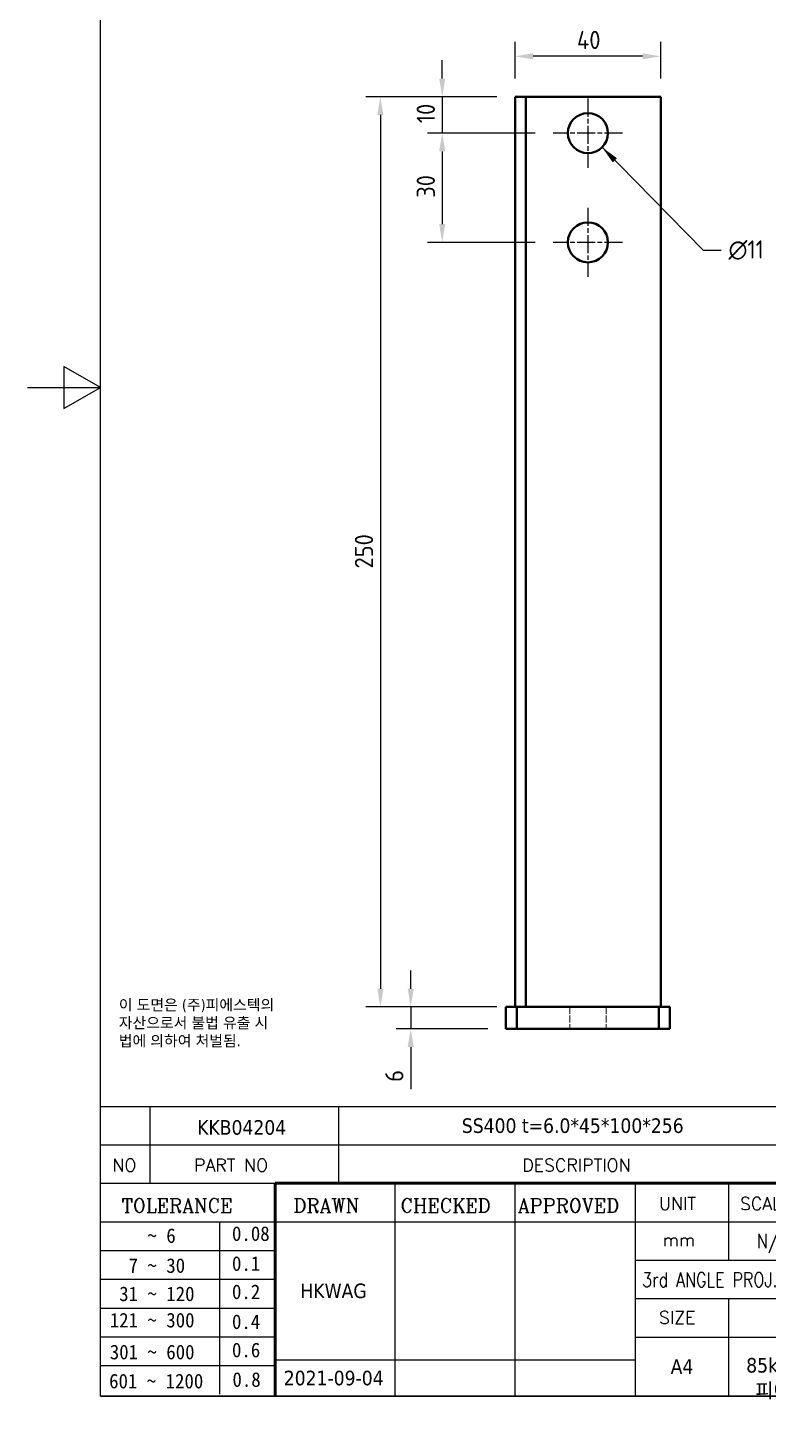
# Model space of a CAD drawing. Header units: millimetres. Extents: x 0 to 420, y 0 to 594.
# Drawn here: x 0 to 203.4, y 18.2 to 395.9 of the extents above; entities that cross this region are included whole.
import ezdxf
from ezdxf.enums import TextEntityAlignment as Align

# ---------------------------------------------------------------- set-up
doc = ezdxf.new("R2010")
doc.units = ezdxf.units.MM
doc.header["$LTSCALE"] = 2
doc.linetypes.add('CHAIN', pattern=[0.35429999999999995, 0.2362, -0.0295, 0.0591, -0.0295])
doc.linetypes.add('DASHED', pattern=[0.2067, 0.1654, -0.0413])
doc.layers.get('0').update_dxf_attribs({"color": 3, "lineweight": 25})
for name, color, linetype, lineweight in [('가려진 것(ISO)', 2, 'DASHED', 18), ('가시적인 것(ISO)', 3, 'Continuous', 40), ('경계(ISO)', 7, 'Continuous', 25), ('기호(ISO)', 5, 'Continuous', 25), ('제목(ISO)', 5, 'Continuous', 50), ('중심 표식(ISO)', 1, 'Continuous', 25), ('치수(ISO)', 2, 'Continuous', 25)]:
    doc.layers.add(name, color=color, linetype=linetype, lineweight=lineweight)
doc.styles.add('HAN_291', font='')
doc.styles.add('RC_284', font='ROMANC.shx')
doc.styles.add('RC_287', font='ROMANC.shx')
doc.styles.add('문자 텍스트_PSTEK_POSCO', font='isocp.shx')
doc.styles.add('치수 텍스트_PSTEK_POSCO', font='isocp.shx')
doc.styles.add('텍스트 스타일198', font='tahoma.ttf')
doc.styles.add('텍스트 스타일333', font='ROMANC.shx', dxfattribs={"width": 0.800000011920929})
doc.styles.get('HAN_291').set_extended_font_data('GulimChe')
doc.dimstyles.new('치수_PSTEK_POSCO', dxfattribs={"dimscale": 2, "dimtxt": 2.5, "dimasz": 2.5, "dimexe": 2, "dimexo": 2.5, "dimgap": 1, "dimtad": 1, "dimrnd": 1e-08, "dimdsep": 46, "dimtxsty": '치수 텍스트_PSTEK_POSCO', "dimcen": 0.09, "dimdle": 10, "dimclrd": 7, "dimclre": 7, "dimclrt": 2, "dimadec": 1, "dimazin": 2, "dimtfac": 1, "dimtmove": 0, "dimatfit": 3, "dimfxl": 0, "dimtolj": 1, "dimlwd": -1, "dimlwe": -1, "dimarcsym": 0})
doc.dimstyles.new('치수_PSTEK_POSCO$7', dxfattribs={"dimscale": 2, "dimtxt": 2.5, "dimasz": 2.5, "dimexe": 2, "dimexo": 2.5, "dimgap": 1, "dimtad": 1, "dimrnd": 1e-08, "dimdsep": 46, "dimtxsty": '치수 텍스트_PSTEK_POSCO', "dimcen": 0.09, "dimdle": 10, "dimclrd": 7, "dimclre": 7, "dimclrt": 2, "dimadec": 1, "dimazin": 2, "dimtfac": 1, "dimtmove": 0, "dimatfit": 3, "dimfxl": 0, "dimtolj": 1, "dimlwd": -1, "dimlwe": -1, "dimarcsym": 0})

# ---------------------------------------------------------------- blocks, each defined once
blk = doc.blocks.new('경계 Default Border')
at = {"layer": '경계(ISO)', "flags": 128}
for points in [[(10, 10), (10, 287.0000076293945), (200, 287.0000076293945), (200, 10), (10, 10)], [(0, 148.5000038146973), (10, 148.5000038146973), (5, 151.3867473602295), (5, 145.6132507324219), (10, 148.5000038146973)]]:
    blk.add_lwpolyline(points, dxfattribs=at)
blk = doc.blocks.new('제목 블록 PSTEK')
at = {"color": 180}
for p, q in [((182.475792979055, 11.79100474011392), (182.4757929790549, 51.56524660363496)), ((182.4757929790549, 51.56524660363496), (372.4757929537551, 51.56524660363496)), ((189.2651435055721, 51.56524660363496), (189.2651435055722, 41.00524660363494)), ((215.2152739891528, 41.00524660363494), (215.2152739891528, 51.56524660363496)), ((182.475792979055, 46.2852466036349), (372.4757929537551, 46.28524660363492)), ((182.475792979055, 41.00524660363493), (206.451475290024, 41.00524660363493)), ((222.9401812389276, 11.79100474011392), (222.9401812389276, 41.00524660363494)), ((239.4288871878316, 11.79100474011392), (239.4288871878316, 41.00524660363494)), ((255.9175931367356, 11.79100474011392), (255.9175931367356, 41.00524660363494)), ((268.6918866058747, 41.00524660363494), (268.6918866058747, 30.44524660363498)), ((182.475792979055, 35.72524660363497), (206.451475290024, 35.72524660363497)), ((198.8621818849491, 12.02524660363491), (198.8621818849491, 35.72524660363497)), ((206.451475290024, 35.72524660363497), (372.4757929537551, 35.72524660363497)), ((182.475792979055, 31.77524660363492), (206.451475290024, 31.77524660363492)), ((255.917593136736, 30.44524660363498), (372.4757929537552, 30.44524660363501)), ((182.475792979055, 27.82524660363487), (206.451475290024, 27.82524660363487)), ((255.9175931367359, 25.16524660363502), (372.4757929537552, 25.165246603635)), ((268.6918866058744, 25.16524660363502), (268.6918866058744, 11.79100474011392)), ((182.475792979055, 23.87524660363505), (206.451475290024, 23.87524660363505)), ((182.475792979055, 19.92524660363478), (206.451475290024, 19.92524660363478)), ((255.9175931367359, 19.88524660363481), (310.0881549537553, 19.88524660363481)), ((182.475792979055, 15.97524660363496), (206.451475290024, 15.97524660363496)), ((206.451475290024, 16.74100474011396), (255.9175931367359, 16.74100474011396)), ((182.475792979055, 11.79100474011392), (372.4757929537551, 11.79100474011389))]:
    blk.add_line(p, q, dxfattribs=at)
at = {"color": 7, "lineweight": 50}
for p, q in [((206.4514752900237, 11.79100474011392), (206.4514752900237, 41.00524660363494)), ((206.451475290024, 41.00524660363494), (372.4757929537551, 41.00524660363496))]:
    blk.add_line(p, q, dxfattribs=at)
at = {"layer": '제목(ISO)', "lineweight": 18}
blk.add_line((182.475792979055, 35.72500474011393), (182.475792979055, 11.79100474011392), dxfattribs=at)
at = {"color": 2}
for s, height, style, p in [('NO', 1.742399930953979, 'RC_284', (184.135398793432, 42.62317362549192)), ('PART NO', 1.742399930953979, 'RC_284', (195.3359407378685, 42.62317362549192)), ('DESCRIPTION', 1.742399930953979, 'RC_284', (240.4025565652523, 42.62317362549192)), (' TOLERANCE', 1.899999976158142, 'RC_287', (184.0872874387979, 37.00893196870329)), ('DRAWN', 1.899999976158142, 'RC_287', (208.9766620976279, 37.00893196870329)), ('CHECKED', 1.899999976158142, 'RC_287', (223.6856844514997, 37.00893196870329)), ('APPROVED', 1.899999976158142, 'RC_287', (239.7795453577791, 37.00893196870329)), ('UNIT', 1.742399930953979, 'RC_284', (259.1652673287452, 37.34317362549218)), ('SCALE', 1.742399930953979, 'RC_284', (270.2934779252897, 37.34317362549218)), ('    ~ 6', 2.000000029802322, 'HAN_291', (183.7721304966814, 32.8176515608431)), ('0.08', 2.000000029802322, 'HAN_291', (200.5467345600617, 33.09873600004101)), ('mm', 1.742399930953979, 'RC_284', (259.6505418159997, 32.3543089683787)), ('  7 ~ 30', 2.000000029802322, 'HAN_291', (183.7721304966814, 28.70538114822415)), ('0.1', 2.000000029802322, 'HAN_291', (200.5467345600617, 28.98646558742206)), (' 31 ~ 120', 2.000000029802322, 'HAN_291', (183.7721304966814, 24.82628181916237)), ('0.2', 2.000000029802322, 'HAN_291', (200.5467345600617, 25.10736625836028)), ('121 ~ 300', 2.000000029802322, 'HAN_291', (183.7721304966814, 21.21401206133254)), ('0.4', 2.000000029802322, 'HAN_291', (200.5467345600617, 20.99509650053045)), ('SIZE', 1.742399930953979, 'RC_284', (259.1652673287452, 21.69497768947366)), ('0.6', 2.000000029802322, 'HAN_291', (200.5467345600617, 17.11599717146868)), ('301 ~ 600', 2.000000029802322, 'HAN_291', (183.7721304966814, 16.83491273227077)), ('601 ~ 1200', 2.000000029802322, 'HAN_291', (183.6802025156883, 12.84759660881125)), ('0.8', 2.000000029802322, 'HAN_291', (200.6097246063884, 13.05732192299702))]:
    blk.add_text(s, height=height, dxfattribs=dict(at, style=style)).set_placement(p)
at = {"color": 7, "style": '텍스트 스타일333', "width": 0.7999999523162842}
blk.add_text('N/S', height=2.000000029802322, dxfattribs=at).set_placement((274.7838860285014, 33.08524660363496), align=Align.MIDDLE_CENTER)
at = {"color": 2, "style": '텍스트 스타일333', "width": 0.7999999523162842}
blk.add_text('3rd ANGLE PROJ.', height=2.000000029802322, dxfattribs=at).set_placement((256.8430306642954, 26.76148381654429))
at = {"layer": '제목(ISO)', "color": 7, "style": '텍스트 스타일198'}
for tag, p in [('부품_번호_001', (195.7688817100499, 47.68004260673702)), ('설명_001', (232.0994537117427, 47.92245856837096)), ('재질_001', (291.700959055687, 47.92591818687281)), ("3._Q'TY_001", (312.7327037528258, 47.90442725317898)), ('4._COLOR_001', (318.8823080002845, 48.15666943221776)), ('질량\\P3;_001', (350.3046145979153, 48.1643332325385)), ('1._MODEL_NAME_001', (326.0176446881414, 37.52172745615292)), ('제목_001', (337.0520861829366, 32.12134216388962)), ('부품_번호_001', (334.4281219632819, 26.8052465951949)), ('설계자_001', (209.9396160013646, 25.23446884679021)), ('프로젝트_001', (278.9744245225954, 18.43818283951269)), ('시트_크기_001', (260.7634369704525, 14.8381256569732)), ('프로젝트_002', (271.1389644161678, 15.01430360086118)), ('작성_날짜_001', (207.6508315629738, 13.26600473167383)), ('프로젝트_003', (272.3954135944161, 11.55047762554502))]:
    blk.add_attdef(tag, p, '', height=2.000000029802322, dxfattribs=at)
for tag, p in [('점검자', (231.1845342133799, 26.23312567187446)), ('엔지니어링_승인자', (247.673240162284, 26.23312567187446)), ('점검_날짜', (231.1845342133799, 14.26600474011394)), ('엔지니어링_승인_날짜', (247.6732401622839, 14.26600474011394))]:
    blk.add_attdef(tag, text='', height=2.000000029802322, dxfattribs=at).set_placement(p, align=Align.MIDDLE_CENTER)
blk = doc.blocks.new('*D27')
at = {"layer": 'Defpoints', "color": 0, "transparency": 16777216}
for p in [(133.8609035927016, 376.8521656759658), (113.8609035927017, 366.8521656759659), (144.3609035927016, 366.8521656759658)]:
    blk.add_point(p, dxfattribs=at)
at = {"layer": '치수(ISO)', "color": 7, "transparency": 16777216}
for p, q in [((113.8609035927017, 381.8521656759659), (113.8609035927017, 386.8521656759659)), ((128.8609035927016, 376.8521656759658), (109.8609035927017, 376.8521656759659)), ((113.8609035927017, 376.8521656759659), (113.8609035927017, 366.8521656759659)), ((139.3609035927016, 366.8521656759658), (109.8609035927017, 366.8521656759659)), ((113.8609035927017, 361.8521656759659), (113.8609035927017, 356.8521656759659))]:
    blk.add_line(p, q, dxfattribs=at)
for points in [[(113.0275702593683, 381.8521656759659), (114.694236926035, 381.8521656759659), (113.8609035927017, 376.8521656759659)], [(113.0275702593683, 361.8521656759659), (114.694236926035, 361.8521656759659), (113.8609035927017, 366.8521656759659)]]:
    blk.add_solid(points, dxfattribs=at)
at = {"layer": '치수(ISO)', "color": 2, "transparency": 16777216, "insert": (109.3609035927016, 369.6001971720289), "char_height": 5, "attachment_point": 4, "rotation": 90, "style": '치수 텍스트_PSTEK_POSCO'}
blk.add_mtext('\\A1;10', dxfattribs=at)
blk = doc.blocks.new('*D28')
at = {"layer": 'Defpoints', "color": 0, "transparency": 16777216}
for p in [(144.3609035927016, 366.8521656759658), (113.8609035927017, 336.8521656759659), (144.3609035927016, 336.8521656759658)]:
    blk.add_point(p, dxfattribs=at)
at = {"layer": '치수(ISO)', "color": 7, "transparency": 16777216}
for p, q in [((139.3609035927016, 366.8521656759658), (109.8609035927017, 366.8521656759659)), ((113.8609035927017, 361.8521656759659), (113.8609035927017, 341.8521656759659)), ((139.3609035927016, 336.8521656759658), (109.8609035927017, 336.8521656759659))]:
    blk.add_line(p, q, dxfattribs=at)
for points in [[(113.0275702593683, 361.8521656759659), (114.694236926035, 361.8521656759659), (113.8609035927017, 366.8521656759659)], [(113.0275702593683, 341.8521656759659), (114.694236926035, 341.8521656759659), (113.8609035927017, 336.8521656759659)]]:
    blk.add_solid(points, dxfattribs=at)
at = {"layer": '치수(ISO)', "color": 2, "transparency": 16777216, "insert": (109.3609035927016, 349.1001971720288), "char_height": 5, "attachment_point": 4, "rotation": 90, "style": '치수 텍스트_PSTEK_POSCO'}
blk.add_mtext('\\A1;30', dxfattribs=at)
blk = doc.blocks.new('*D32')
at = {"layer": 'Defpoints', "color": 0, "transparency": 16777216}
for p in [(133.8609035927016, 387.94898809829), (133.8609035927016, 376.8521656759658), (173.8609035927016, 376.8521656759658)]:
    blk.add_point(p, dxfattribs=at)
at = {"layer": '치수(ISO)', "color": 7, "transparency": 16777216}
for p, q in [((133.8609035927016, 381.8521656759658), (133.8609035927016, 391.94898809829)), ((173.8609035927016, 381.8521656759658), (173.8609035927016, 391.94898809829)), ((168.8609035927016, 387.94898809829), (138.8609035927016, 387.94898809829))]:
    blk.add_line(p, q, dxfattribs=at)
for points in [[(138.8609035927016, 388.7823214316233), (138.8609035927016, 387.1156547649567), (133.8609035927016, 387.94898809829)], [(168.8609035927016, 388.7823214316233), (168.8609035927016, 387.1156547649567), (173.8609035927016, 387.94898809829)]]:
    blk.add_solid(points, dxfattribs=at)
at = {"layer": '치수(ISO)', "color": 2, "transparency": 16777216, "insert": (150.8589350887646, 392.44898809829), "char_height": 5, "attachment_point": 4, "style": '치수 텍스트_PSTEK_POSCO'}
blk.add_mtext('\\A1;40', dxfattribs=at)
blk = doc.blocks.new('*D35')
at = {"layer": 'Defpoints', "color": 0, "transparency": 16777216}
for p in [(133.8609035927016, 376.8521656759658), (96.87929784550876, 126.8521656759659), (133.8609035927017, 126.8521656759659)]:
    blk.add_point(p, dxfattribs=at)
at = {"layer": '치수(ISO)', "color": 7, "transparency": 16777216}
for p, q in [((128.8609035927016, 376.8521656759658), (92.87929784550882, 376.8521656759659)), ((96.87929784550882, 371.8521656759659), (96.87929784550876, 131.8521656759659)), ((128.8609035927017, 126.8521656759659), (92.87929784550876, 126.8521656759659))]:
    blk.add_line(p, q, dxfattribs=at)
for points in [[(96.04596451217549, 371.8521656759659), (97.71263117884214, 371.8521656759659), (96.87929784550882, 376.8521656759659)], [(96.04596451217543, 131.8521656759659), (97.71263117884209, 131.8521656759659), (96.87929784550876, 126.8521656759659)]]:
    blk.add_solid(points, dxfattribs=at)
at = {"layer": '치수(ISO)', "color": 2, "transparency": 16777216, "insert": (92.3788057195245, 247.2867129200603), "char_height": 5, "attachment_point": 4, "rotation": 90, "style": '치수 텍스트_PSTEK_POSCO'}
blk.add_mtext('\\A1;250', dxfattribs=at)
blk = doc.blocks.new('*D36')
at = {"layer": 'Defpoints', "color": 0, "transparency": 16777216}
for p in [(131.3609035927017, 126.8521656759658), (105.2113839641504, 120.8521656759659), (131.3609035927017, 120.8521656759659)]:
    blk.add_point(p, dxfattribs=at)
at = {"layer": '치수(ISO)', "color": 7, "transparency": 16777216}
for p, q in [((105.2113839641504, 131.8521656759658), (105.2113839641504, 136.8521656759658)), ((126.3609035927017, 126.8521656759658), (101.2113839641504, 126.8521656759658)), ((105.2113839641504, 126.8521656759658), (105.2113839641504, 120.8521656759659)), ((126.3609035927017, 120.8521656759659), (101.2113839641504, 120.8521656759659)), ((105.2113839641504, 115.8521656759659), (105.2113839641504, 104.3049215814777))]:
    blk.add_line(p, q, dxfattribs=at)
for points in [[(104.3780506308171, 131.8521656759658), (106.0447172974838, 131.8521656759658), (105.2113839641504, 126.8521656759658)], [(104.3780506308171, 115.8521656759659), (106.0447172974838, 115.8521656759659), (105.2113839641504, 120.8521656759659)]]:
    blk.add_solid(points, dxfattribs=at)
at = {"layer": '치수(ISO)', "color": 2, "transparency": 16777216, "insert": (100.7113839641504, 106.3049215814777), "char_height": 5, "attachment_point": 4, "rotation": 90, "style": '치수 텍스트_PSTEK_POSCO'}
blk.add_mtext('\\A1;6', dxfattribs=at)

msp = doc.modelspace()

# ---------------------------------------------------------------- linework, layer by layer
at = {"layer": '가려진 것(ISO)', "ltscale": 5.713989734649658}
for p, q in [((148.8609035927017, 126.8521656759659), (148.8609035927017, 120.8521656759659)), ((158.8609035927017, 126.8521656759659), (158.8609035927017, 120.8521656759659))]:
    msp.add_line(p, q, dxfattribs=at)
at = {"layer": '가시적인 것(ISO)'}
for p, q in [((133.8609035927016, 376.8521656759658), (134.8609035927016, 376.8521656759658)), ((133.8609035927016, 376.8521656759658), (133.8609035927017, 126.8521656759659)), ((136.8609035927016, 376.8521656759658), (134.8609035927016, 376.8521656759658)), ((136.8609035927016, 376.8521656759658), (141.3609035927016, 376.8521656759658)), ((136.8609035927016, 376.8521656759658), (136.8609035927017, 126.8521656759659)), ((141.3609035927016, 376.8521656759658), (171.8609035927016, 376.8521656759658)), ((173.8609035927016, 376.8521656759658), (171.8609035927016, 376.8521656759658)), ((173.8609035927016, 376.8521656759658), (173.8609035927017, 126.8521656759659)), ((134.3609035927017, 126.8521656759659), (131.3609035927017, 126.8521656759658)), ((131.3609035927017, 126.8521656759658), (131.3609035927017, 120.8521656759659)), ((134.3609035927017, 120.8521656759659), (134.3609035927017, 126.8521656759659)), ((173.3609035927017, 126.8521656759659), (134.3609035927017, 126.8521656759659)), ((176.3609035927017, 126.8521656759659), (173.3609035927017, 126.8521656759659)), ((173.3609035927017, 126.8521656759659), (173.3609035927017, 120.8521656759659)), ((176.3609035927017, 120.8521656759659), (176.3609035927017, 126.8521656759659)), ((131.3609035927017, 120.8521656759659), (134.3609035927017, 120.8521656759659)), ((173.3609035927017, 120.8521656759659), (134.3609035927017, 120.8521656759659)), ((173.3609035927017, 120.8521656759659), (176.3609035927017, 120.8521656759659))]:
    msp.add_line(p, q, dxfattribs=at)
for centre in [(153.8609035927016, 366.8521656759658), (153.8609035927016, 336.8521656759658)]:
    msp.add_circle(centre, 5.5, dxfattribs=at)
at = {"layer": '중심 표식(ISO)', "linetype": 'CHAIN', "ltscale": 10.55637073516846}
for p, q in [((153.8609035927016, 376.3521656759659), (153.8609035927016, 357.3521656759658)), ((163.3609035927016, 366.8521656759658), (144.3609035927016, 366.8521656759658)), ((153.8609035927016, 346.3521656759659), (153.8609035927016, 327.3521656759658)), ((163.3609035927016, 336.8521656759658), (144.3609035927016, 336.8521656759658))]:
    msp.add_line(p, q, dxfattribs=at)

# ---------------------------------------------------------------- block references
at = {"xscale": 2, "yscale": 2, "zscale": 2}
msp.add_blockref('경계 Default Border', (0, 0), dxfattribs=at)
ref = msp.add_blockref('제목 블록 PSTEK', (-344.9515859075103, -3.58200948022779), dxfattribs=dict(xscale=2, yscale=2, zscale=2))
ref.add_attrib('설계자_001', 'HKWAG', (74.9276460952188, 46.88692821335263), dxfattribs={"layer": '제목(ISO)', "color": 7, "height": 4.000000059604645, "style": '텍스트 스타일198'})
ref.add_attrib('시트_크기_001', 'A4', (176.5752880333945, 26.09424183371862), dxfattribs={"layer": '제목(ISO)', "color": 7, "height": 4.000000059604645, "style": '텍스트 스타일198'})
ref.add_attrib('작성_날짜_001', '2021-09-04', (70.3500772184372, 22.94999998311987), dxfattribs={"layer": '제목(ISO)', "color": 7, "height": 4.000000059604645, "style": '텍스트 스타일198'})
ref.add_attrib('설명_001', 'SS400 t=6.0*45*100*256', (119.247321515975, 92.26290765651414), dxfattribs={"layer": '제목(ISO)', "color": 7, "height": 4.000000059604645, "style": '텍스트 스타일198'})
ref.add_attrib('부품_번호_001', 'KKB04204', (46.58617751258952, 91.77807573324625), dxfattribs={"layer": '제목(ISO)', "color": 7, "height": 4.000000059604645, "style": '텍스트 스타일198'})
ref.add_attrib('프로젝트_002', '85kW_85kV_1000mA 집진기_', (197.3263429248252, 26.44659772149457), dxfattribs={"layer": '제목(ISO)', "color": 7, "height": 4.000000059604645, "style": '텍스트 스타일198'})
ref.add_attrib('프로젝트_003', '피에스솔루텍_부산패션단지', (199.8392412813219, 19.51894577086226), dxfattribs={"layer": '제목(ISO)', "color": 7, "height": 4.000000059604645, "style": '텍스트 스타일198'})

# ---------------------------------------------------------------- texts
at = {"layer": '기호(ISO)', "color": 2, "insert": (192.4761132773148, 334.7292370507861), "char_height": 5, "width": 11.26908839344978, "attachment_point": 4, "line_spacing_factor": 0.4375, "style": '치수 텍스트_PSTEK_POSCO'}
msp.add_mtext('{\\fAIGDT|b0|i0;\\H5.0000;n\\fisocp|b0|i0;\\H5.0000;11}', dxfattribs=at)
at = {"layer": '기호(ISO)', "color": 7, "insert": (25.06900351854039, 122.333598097474), "char_height": 3.00000011920929, "width": 62.52659768381342, "attachment_point": 4, "line_spacing_factor": 0.9878842234611511, "style": '문자 텍스트_PSTEK_POSCO'}
msp.add_mtext('{\\fTahoma|b0|i0;\\H3.0000;이 도면은 (주)피에스텍의\\P자산으로서 불법 유출 시 \\P법에 의하여 처벌됨.}', dxfattribs=at)

# ---------------------------------------------------------------- dimensions: what is measured, and where the dimension line sits
at = {"layer": '치수(ISO)', "color": 7}
for base, p1, p2, angle, override, picture, middle in [((133.8609035927016, 387.94898809829), (173.8609035927016, 376.8521656759658), (133.8609035927016, 376.8521656759658), 180, {"dimdec": 2, "dimtp": 0, "dimtm": -0, "dimtdec": 2, "dimtofl": 0, "dimatfit": 1}, '*D32', (153.8609035927016, 387.94898809829)), ((113.8609035927017, 366.8521656759659), (133.8609035927016, 376.8521656759658), (144.3609035927016, 366.8521656759658), 90, {"dimdec": 2, "dimtp": 0, "dimtm": -0, "dimtdec": 2, "dimtofl": 1, "dimatfit": 1}, '*D27', (113.8609035927016, 371.8521656759659)), ((96.87929784550876, 126.8521656759659), (133.8609035927016, 376.8521656759658), (133.8609035927017, 126.8521656759659), 90, {"dimdec": 2, "dimtp": 0, "dimtm": -0, "dimtdec": 2, "dimtofl": 0, "dimatfit": 1}, '*D35', (96.87929784550875, 251.8521656759658)), ((113.8609035927017, 336.8521656759659), (144.3609035927016, 366.8521656759658), (144.3609035927016, 336.8521656759658), 90, {"dimdec": 2, "dimtp": 0, "dimtm": -0, "dimtdec": 2, "dimtofl": 0, "dimatfit": 1}, '*D28', (113.8609035927016, 351.8521656759658)), ((105.2113839641504, 120.8521656759659), (131.3609035927017, 126.8521656759658), (131.3609035927017, 120.8521656759659), 90, {"dimdec": 2, "dimtp": 0, "dimtm": -0, "dimtdec": 2, "dimtofl": 1, "dimatfit": 1}, '*D36', (105.2113839641504, 107.5785436287218))]:
    dim = msp.add_linear_dim(base=base, p1=p1, p2=p2, angle=angle, dimstyle='치수_PSTEK_POSCO', override=override, dxfattribs=at)
    dim.commit()
    dim.dimension.update_dxf_attribs({"geometry": picture, "text_midpoint": middle, "dimtype": 160})

# ---------------------------------------------------------------- leaders
at = {"layer": '기호(ISO)', "color": 7, "annotation_type": 0, "has_hookline": 1, "hookline_direction": 0, "text_width": 10.17848224379122}
msp.add_leader([(157.7499908892282, 362.9630783794404), (185.4761132773148, 334.7292370507861), (190.4761132773148, 334.7292370507861)], dimstyle='치수_PSTEK_POSCO$7', override={"dimtad": 0}, dxfattribs=at)

doc.saveas('drawing.dxf')
